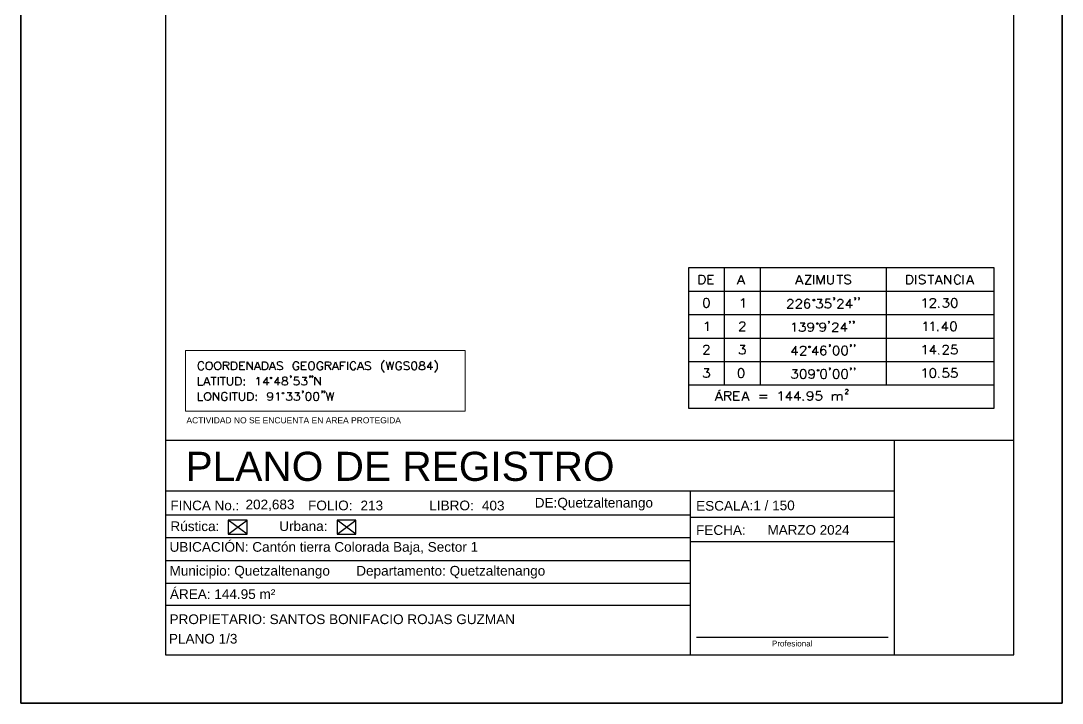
# Model space of a CAD drawing. Header units: millimetres. Extents: x 2251 to 2337, y 1735 to 1867.
# Drawn here: x 2251 to 2337.5, y 1734.8 to 1791.3 of the extents above; entities that cross this region are included whole.
import ezdxf

# ---------------------------------------------------------------- set-up
doc = ezdxf.new("R2010")
doc.units = ezdxf.units.MM
for name, color, linetype in [('PDF_0', 7, 'Continuous'), ('PDF_10 Formato', 7, 'Continuous'), ('PDF_FORMATO', 7, 'Continuous'), ('PDF_label', 7, 'Continuous'), ('PDF_labeltit', 7, 'Continuous'), ('PDF_Text', 7, 'Continuous')]:
    doc.layers.add(name, color=color, linetype=linetype)
doc.styles.add('PDF Arial-BoldMT', font='arial.ttf')
doc.styles.add('PDF ArialMT', font='arial.ttf')

msp = doc.modelspace()

# ---------------------------------------------------------------- linework, layer by layer
at = {"layer": 'PDF_0', "lineweight": 25}
for points in [[(2251.048, 1734.753), (2251.048, 1866.751), (2337.471, 1866.751), (2337.471, 1734.753), (2251.048, 1734.753), (2337.471, 1734.753), (2337.471, 1866.751), (2251.048, 1866.751)], [(2263.051, 1862.75), (2263.051, 1738.754), (2333.47, 1738.754), (2333.47, 1862.75)], [(2268.262, 1748.782), (2269.831, 1748.782), (2269.831, 1749.941), (2268.262, 1749.941)], [(2277.291, 1748.782), (2278.862, 1748.782), (2278.862, 1749.941), (2277.291, 1749.941)]]:
    msp.add_lwpolyline(points, close=True, dxfattribs=at)
at = {"layer": 'PDF_0', "lineweight": 0}
msp.add_lwpolyline([(2264.701, 1758.97), (2287.925, 1758.97), (2287.925, 1763.998), (2264.701, 1763.998)], close=True, dxfattribs=at)
at = {"layer": 'PDF_0', "lineweight": 25}
for points in [[(2269.831, 1748.782), (2268.262, 1749.941)], [(2268.262, 1748.782), (2269.831, 1749.941)], [(2278.862, 1748.782), (2277.291, 1749.941)], [(2277.291, 1748.782), (2278.862, 1749.941)]]:
    msp.add_lwpolyline(points, dxfattribs=at)
at = {"layer": 'PDF_10 Formato', "lineweight": 25}
for points in [[(2267.863, 1762.397), (2267.863, 1763.07), (2268.153, 1763.07), (2268.25, 1763.04), (2268.28, 1763.007), (2268.313, 1762.943), (2268.313, 1762.88), (2268.28, 1762.814), (2268.25, 1762.783), (2268.153, 1762.75), (2267.863, 1762.75)], [(2269.627, 1762.397), (2269.21, 1762.397), (2269.21, 1763.07), (2269.627, 1763.07)], [(2269.821, 1762.397), (2269.821, 1763.07), (2270.268, 1762.397), (2270.268, 1763.07)], [(2270.428, 1762.397), (2270.685, 1763.07), (2270.942, 1762.397)], [(2271.679, 1762.397), (2271.935, 1763.07), (2272.192, 1762.397)], [(2272.769, 1762.974), (2272.706, 1763.04), (2272.609, 1763.07), (2272.479, 1763.07), (2272.385, 1763.04), (2272.319, 1762.974), (2272.319, 1762.91), (2272.352, 1762.847), (2272.385, 1762.814), (2272.449, 1762.783), (2272.64, 1762.72), (2272.706, 1762.687), (2272.736, 1762.654), (2272.769, 1762.59), (2272.769, 1762.493), (2272.706, 1762.43), (2272.609, 1762.397), (2272.479, 1762.397), (2272.385, 1762.43), (2272.319, 1762.493)], [(2274.116, 1762.91), (2274.083, 1762.974), (2274.02, 1763.04), (2273.956, 1763.07), (2273.827, 1763.07), (2273.763, 1763.04), (2273.7, 1762.974), (2273.667, 1762.91), (2273.634, 1762.814), (2273.634, 1762.654), (2273.667, 1762.557), (2273.7, 1762.493), (2273.763, 1762.43), (2273.827, 1762.397), (2273.956, 1762.397), (2274.02, 1762.43), (2274.083, 1762.493), (2274.116, 1762.557), (2274.116, 1762.654), (2273.956, 1762.654)], [(2274.757, 1762.397), (2274.34, 1762.397), (2274.34, 1763.07), (2274.757, 1763.07)], [(2276.104, 1762.91), (2276.071, 1762.974), (2276.008, 1763.04), (2275.944, 1763.07), (2275.815, 1763.07), (2275.751, 1763.04), (2275.687, 1762.974), (2275.654, 1762.91), (2275.621, 1762.814), (2275.621, 1762.654), (2275.654, 1762.557), (2275.687, 1762.493), (2275.751, 1762.43), (2275.815, 1762.397), (2275.944, 1762.397), (2276.008, 1762.43), (2276.071, 1762.493), (2276.104, 1762.557), (2276.104, 1762.654), (2275.944, 1762.654)], [(2276.328, 1762.397), (2276.328, 1763.07), (2276.615, 1763.07), (2276.712, 1763.04), (2276.745, 1763.007), (2276.778, 1762.943), (2276.778, 1762.88), (2276.745, 1762.814), (2276.712, 1762.783), (2276.615, 1762.75), (2276.328, 1762.75)], [(2276.905, 1762.397), (2277.162, 1763.07), (2277.419, 1762.397)], [(2277.579, 1762.397), (2277.579, 1763.07), (2277.996, 1763.07)], [(2278.156, 1763.07), (2278.156, 1762.397)], [(2278.99, 1762.397), (2279.246, 1763.07), (2279.503, 1762.397)], [(2280.08, 1762.974), (2280.014, 1763.04), (2279.92, 1763.07), (2279.79, 1763.07), (2279.694, 1763.04), (2279.63, 1762.974), (2279.63, 1762.91), (2279.663, 1762.847), (2279.694, 1762.814), (2279.76, 1762.783), (2279.95, 1762.72), (2280.014, 1762.687), (2280.047, 1762.654), (2280.08, 1762.59), (2280.08, 1762.493), (2280.014, 1762.43), (2279.92, 1762.397), (2279.79, 1762.397), (2279.694, 1762.43), (2279.63, 1762.493)], [(2281.361, 1763.07), (2281.521, 1762.397), (2281.681, 1763.07), (2281.842, 1762.397), (2282.002, 1763.07)], [(2282.645, 1762.91), (2282.612, 1762.974), (2282.548, 1763.04), (2282.485, 1763.07), (2282.355, 1763.07), (2282.292, 1763.04), (2282.228, 1762.974), (2282.195, 1762.91), (2282.164, 1762.814), (2282.164, 1762.654), (2282.195, 1762.557), (2282.228, 1762.493), (2282.292, 1762.43), (2282.355, 1762.397), (2282.485, 1762.397), (2282.548, 1762.43), (2282.612, 1762.493), (2282.645, 1762.557), (2282.645, 1762.654), (2282.485, 1762.654)], [(2283.285, 1762.974), (2283.222, 1763.04), (2283.125, 1763.07), (2282.996, 1763.07), (2282.902, 1763.04), (2282.836, 1762.974), (2282.836, 1762.91), (2282.869, 1762.847), (2282.902, 1762.814), (2282.965, 1762.783), (2283.158, 1762.72), (2283.222, 1762.687), (2283.252, 1762.654), (2283.285, 1762.59), (2283.285, 1762.493), (2283.222, 1762.43), (2283.125, 1762.397), (2282.996, 1762.397), (2282.902, 1762.43), (2282.836, 1762.493)], [(2285.08, 1762.397), (2285.08, 1763.07), (2284.76, 1762.623), (2285.24, 1762.623)], [(2268.087, 1762.75), (2268.313, 1762.397)], [(2269.21, 1762.75), (2269.467, 1762.75)], [(2270.525, 1762.623), (2270.845, 1762.623)], [(2271.775, 1762.623), (2272.096, 1762.623)], [(2274.34, 1762.75), (2274.597, 1762.75)], [(2276.552, 1762.75), (2276.778, 1762.397)], [(2277.002, 1762.623), (2277.322, 1762.623)], [(2277.579, 1762.75), (2277.835, 1762.75)], [(2279.086, 1762.623), (2279.406, 1762.623)], [(2265.779, 1761.792), (2265.779, 1761.118), (2266.165, 1761.118)], [(2266.229, 1761.118), (2266.485, 1761.792), (2266.742, 1761.118)], [(2266.325, 1761.342), (2266.646, 1761.342)], [(2266.806, 1761.792), (2267.256, 1761.792)], [(2267.029, 1761.792), (2267.029, 1761.118)], [(2267.416, 1761.792), (2267.416, 1761.118)], [(2267.576, 1761.792), (2268.023, 1761.792)], [(2267.8, 1761.792), (2267.8, 1761.118)], [(2268.183, 1761.792), (2268.183, 1761.309), (2268.217, 1761.215), (2268.28, 1761.149), (2268.377, 1761.118), (2268.44, 1761.118), (2268.537, 1761.149), (2268.6, 1761.215), (2268.633, 1761.309), (2268.633, 1761.792)], [(2270.621, 1761.662), (2270.685, 1761.695), (2270.781, 1761.792), (2270.781, 1761.118)], [(2271.486, 1761.118), (2271.486, 1761.792), (2271.165, 1761.342), (2271.646, 1761.342)], [(2272.416, 1761.118), (2272.416, 1761.792), (2272.096, 1761.342), (2272.576, 1761.342)], [(2273.473, 1761.886), (2273.443, 1761.855), (2273.41, 1761.886), (2273.443, 1761.919), (2273.473, 1761.886), (2273.473, 1761.822), (2273.443, 1761.759), (2273.41, 1761.726)], [(2274.083, 1761.792), (2273.763, 1761.792), (2273.73, 1761.502), (2273.763, 1761.535), (2273.86, 1761.566), (2273.956, 1761.566), (2274.05, 1761.535), (2274.116, 1761.469), (2274.147, 1761.375), (2274.147, 1761.309), (2274.116, 1761.215), (2274.05, 1761.149), (2273.956, 1761.118), (2273.86, 1761.118), (2273.763, 1761.149), (2273.73, 1761.182), (2273.7, 1761.245)], [(2274.404, 1761.792), (2274.757, 1761.792), (2274.564, 1761.535), (2274.66, 1761.535), (2274.724, 1761.502), (2274.757, 1761.469), (2274.79, 1761.375), (2274.79, 1761.309), (2274.757, 1761.215), (2274.694, 1761.149), (2274.597, 1761.118), (2274.5, 1761.118), (2274.404, 1761.149), (2274.373, 1761.182), (2274.34, 1761.245)], [(2275.077, 1761.886), (2275.044, 1761.855), (2275.014, 1761.886), (2275.044, 1761.919), (2275.077, 1761.886), (2275.077, 1761.822), (2275.044, 1761.759), (2275.014, 1761.726)], [(2275.271, 1761.886), (2275.238, 1761.855), (2275.207, 1761.886), (2275.238, 1761.919), (2275.271, 1761.886), (2275.271, 1761.822), (2275.238, 1761.759), (2275.207, 1761.726)], [(2275.461, 1761.118), (2275.461, 1761.792), (2275.911, 1761.118), (2275.911, 1761.792)], [(2265.779, 1760.528), (2265.779, 1759.855), (2266.165, 1759.855)], [(2267.029, 1759.855), (2267.029, 1760.528), (2267.479, 1759.855), (2267.479, 1760.528)], [(2268.183, 1760.368), (2268.153, 1760.432), (2268.087, 1760.498), (2268.023, 1760.528), (2267.896, 1760.528), (2267.833, 1760.498), (2267.767, 1760.432), (2267.736, 1760.368), (2267.703, 1760.272), (2267.703, 1760.112), (2267.736, 1760.015), (2267.767, 1759.951), (2267.833, 1759.888), (2267.896, 1759.855), (2268.023, 1759.855), (2268.087, 1759.888), (2268.153, 1759.951), (2268.183, 1760.015), (2268.183, 1760.112), (2268.023, 1760.112)], [(2268.41, 1760.528), (2268.41, 1759.855)], [(2268.57, 1760.528), (2269.017, 1760.528)], [(2268.794, 1760.528), (2268.794, 1759.855)], [(2269.177, 1760.528), (2269.177, 1760.048), (2269.21, 1759.951), (2269.274, 1759.888), (2269.371, 1759.855), (2269.434, 1759.855), (2269.531, 1759.888), (2269.594, 1759.951), (2269.627, 1760.048), (2269.627, 1760.528)], [(2271.935, 1760.305), (2271.902, 1760.208), (2271.839, 1760.145), (2271.742, 1760.112), (2271.712, 1760.112), (2271.615, 1760.145), (2271.552, 1760.208), (2271.519, 1760.305), (2271.519, 1760.338), (2271.552, 1760.432), (2271.615, 1760.498), (2271.712, 1760.528), (2271.742, 1760.528), (2271.839, 1760.498), (2271.902, 1760.432), (2271.935, 1760.305), (2271.935, 1760.145), (2271.902, 1759.984), (2271.839, 1759.888), (2271.742, 1759.855), (2271.679, 1759.855), (2271.582, 1759.888), (2271.552, 1759.951)], [(2272.256, 1760.401), (2272.319, 1760.432), (2272.416, 1760.528), (2272.416, 1759.855)], [(2273.153, 1760.528), (2273.506, 1760.528), (2273.313, 1760.272), (2273.41, 1760.272), (2273.473, 1760.241), (2273.506, 1760.208), (2273.539, 1760.112), (2273.539, 1760.048), (2273.506, 1759.951), (2273.443, 1759.888), (2273.346, 1759.855), (2273.25, 1759.855), (2273.153, 1759.888), (2273.123, 1759.921), (2273.09, 1759.984)], [(2273.796, 1760.528), (2274.147, 1760.528), (2273.956, 1760.272), (2274.05, 1760.272), (2274.116, 1760.241), (2274.147, 1760.208), (2274.18, 1760.112), (2274.18, 1760.048), (2274.147, 1759.951), (2274.083, 1759.888), (2273.987, 1759.855), (2273.89, 1759.855), (2273.796, 1759.888), (2273.763, 1759.921), (2273.73, 1759.984)], [(2274.467, 1760.625), (2274.437, 1760.592), (2274.404, 1760.625), (2274.437, 1760.658), (2274.467, 1760.625), (2274.467, 1760.561), (2274.437, 1760.498), (2274.404, 1760.465)], [(2276.071, 1760.625), (2276.038, 1760.592), (2276.008, 1760.625), (2276.038, 1760.658), (2276.071, 1760.625), (2276.071, 1760.561), (2276.038, 1760.498), (2276.008, 1760.465)], [(2276.264, 1760.625), (2276.231, 1760.592), (2276.201, 1760.625), (2276.231, 1760.658), (2276.264, 1760.625), (2276.264, 1760.561), (2276.231, 1760.498), (2276.201, 1760.465)], [(2276.392, 1760.528), (2276.552, 1759.855), (2276.712, 1760.528), (2276.872, 1759.855), (2277.032, 1760.528)]]:
    msp.add_lwpolyline(points, dxfattribs=at)
for points in [[(2268.537, 1762.397), (2268.537, 1763.07), (2268.761, 1763.07), (2268.857, 1763.04), (2268.921, 1762.974), (2268.954, 1762.91), (2268.987, 1762.814), (2268.987, 1762.654), (2268.954, 1762.557), (2268.921, 1762.493), (2268.857, 1762.43), (2268.761, 1762.397)], [(2271.102, 1762.397), (2271.102, 1763.07), (2271.325, 1763.07), (2271.422, 1763.04), (2271.486, 1762.974), (2271.519, 1762.91), (2271.552, 1762.814), (2271.552, 1762.654), (2271.519, 1762.557), (2271.486, 1762.493), (2271.422, 1762.43), (2271.325, 1762.397)], [(2275.11, 1763.07), (2275.044, 1763.04), (2274.981, 1762.974), (2274.95, 1762.91), (2274.917, 1762.814), (2274.917, 1762.654), (2274.95, 1762.557), (2274.981, 1762.493), (2275.044, 1762.43), (2275.11, 1762.397), (2275.238, 1762.397), (2275.301, 1762.43), (2275.367, 1762.493), (2275.398, 1762.557), (2275.431, 1762.654), (2275.431, 1762.814), (2275.398, 1762.91), (2275.367, 1762.974), (2275.301, 1763.04), (2275.238, 1763.07)], [(2283.669, 1763.07), (2283.573, 1763.04), (2283.509, 1762.943), (2283.479, 1762.783), (2283.479, 1762.687), (2283.509, 1762.526), (2283.573, 1762.43), (2283.669, 1762.397), (2283.735, 1762.397), (2283.829, 1762.43), (2283.896, 1762.526), (2283.926, 1762.687), (2283.926, 1762.783), (2283.896, 1762.943), (2283.829, 1763.04), (2283.735, 1763.07)], [(2284.279, 1763.07), (2284.183, 1763.04), (2284.152, 1762.974), (2284.152, 1762.91), (2284.183, 1762.847), (2284.246, 1762.814), (2284.376, 1762.783), (2284.473, 1762.75), (2284.536, 1762.687), (2284.567, 1762.623), (2284.567, 1762.526), (2284.536, 1762.463), (2284.503, 1762.43), (2284.407, 1762.397), (2284.279, 1762.397), (2284.183, 1762.43), (2284.152, 1762.463), (2284.119, 1762.526), (2284.119, 1762.623), (2284.152, 1762.687), (2284.216, 1762.75), (2284.312, 1762.783), (2284.44, 1762.814), (2284.503, 1762.847), (2284.536, 1762.91), (2284.536, 1762.974), (2284.503, 1763.04), (2284.407, 1763.07)], [(2268.89, 1761.118), (2268.89, 1761.792), (2269.114, 1761.792), (2269.21, 1761.759), (2269.274, 1761.695), (2269.307, 1761.632), (2269.338, 1761.535), (2269.338, 1761.375), (2269.307, 1761.278), (2269.274, 1761.215), (2269.21, 1761.149), (2269.114, 1761.118)], [(2269.594, 1761.566), (2269.564, 1761.535), (2269.594, 1761.502), (2269.627, 1761.535)], [(2272.896, 1761.792), (2272.802, 1761.759), (2272.769, 1761.695), (2272.769, 1761.632), (2272.802, 1761.566), (2272.866, 1761.535), (2272.993, 1761.502), (2273.09, 1761.469), (2273.153, 1761.405), (2273.186, 1761.342), (2273.186, 1761.245), (2273.153, 1761.182), (2273.123, 1761.149), (2273.026, 1761.118), (2272.896, 1761.118), (2272.802, 1761.149), (2272.769, 1761.182), (2272.736, 1761.245), (2272.736, 1761.342), (2272.769, 1761.405), (2272.833, 1761.469), (2272.929, 1761.502), (2273.056, 1761.535), (2273.123, 1761.566), (2273.153, 1761.632), (2273.153, 1761.695), (2273.123, 1761.759), (2273.026, 1761.792)], [(2269.594, 1761.182), (2269.564, 1761.149), (2269.594, 1761.118), (2269.627, 1761.149)], [(2269.884, 1759.855), (2269.884, 1760.528), (2270.108, 1760.528), (2270.204, 1760.498), (2270.268, 1760.432), (2270.301, 1760.368), (2270.331, 1760.272), (2270.331, 1760.112), (2270.301, 1760.015), (2270.268, 1759.951), (2270.204, 1759.888), (2270.108, 1759.855)], [(2274.884, 1760.528), (2274.79, 1760.498), (2274.724, 1760.401), (2274.694, 1760.241), (2274.694, 1760.145), (2274.724, 1759.984), (2274.79, 1759.888), (2274.884, 1759.855), (2274.95, 1759.855), (2275.044, 1759.888), (2275.11, 1759.984), (2275.141, 1760.145), (2275.141, 1760.241), (2275.11, 1760.401), (2275.044, 1760.498), (2274.95, 1760.528)], [(2275.527, 1760.528), (2275.431, 1760.498), (2275.367, 1760.401), (2275.334, 1760.241), (2275.334, 1760.145), (2275.367, 1759.984), (2275.431, 1759.888), (2275.527, 1759.855), (2275.591, 1759.855), (2275.687, 1759.888), (2275.751, 1759.984), (2275.784, 1760.145), (2275.784, 1760.241), (2275.751, 1760.401), (2275.687, 1760.498), (2275.591, 1760.528)], [(2270.588, 1760.305), (2270.558, 1760.272), (2270.588, 1760.241), (2270.621, 1760.272)], [(2270.588, 1759.921), (2270.558, 1759.888), (2270.588, 1759.855), (2270.621, 1759.888)]]:
    msp.add_lwpolyline(points, close=True, dxfattribs=at)
for centre in [(2271.81, 1761.727), (2272.804, 1760.466)]:
    msp.add_circle(centre, 0.0648, dxfattribs=at)
for centre, radius, start, end in [((2281.67, 1762.687), 0.695, 132.375, 227.625), ((2284.94, 1762.687), 0.69, 311.89693, 48.10307)]:
    msp.add_arc(centre, radius, start, end, dxfattribs=at)
for centre, major_axis, ratio, start_param, end_param in [((2266.003, 1762.733), (0, 0.348), 0.753513, 5.246817, 10.463809), ((2266.677, 1762.733), (-0.004, 0.348), 0.753561, 0.236431357274725, 6.51961666445431), ((2267.382, 1762.732), (-0.008, 0.347), 0.756639, 0.212243, 6.495428), ((2278.634, 1762.734), (0, 0.346), 0.756684, 5.246037, 10.458565), ((2266.549, 1760.19), (-0.008, 0.347), 0.756639, 0.212243, 6.495428)]:
    msp.add_ellipse(centre, major_axis=major_axis, ratio=ratio, start_param=start_param, end_param=end_param, dxfattribs=at)
at = {"layer": 'PDF_FORMATO', "lineweight": 25}
for points in [[(2263.046, 1756.578), (2333.47, 1756.578)], [(2323.541, 1756.578), (2323.541, 1738.774)], [(2263.049, 1752.376), (2323.541, 1752.376)], [(2306.611, 1752.376), (2306.611, 1738.774)], [(2263.046, 1750.381), (2306.573, 1750.381)], [(2306.611, 1750.175), (2323.541, 1750.175)], [(2263.046, 1748.5), (2306.573, 1748.5)], [(2306.611, 1748.174), (2323.541, 1748.174)], [(2263.087, 1746.578), (2306.611, 1746.578)], [(2263.087, 1744.697), (2306.611, 1744.697)], [(2263.051, 1742.879), (2306.575, 1742.879)], [(2307.112, 1740.233), (2323.04, 1740.233)]]:
    msp.add_lwpolyline(points, dxfattribs=at)
at = {"layer": 'PDF_label', "lineweight": 25}
for points in [[(2331.82, 1761.159), (2331.82, 1770.862), (2306.448, 1770.862), (2306.448, 1761.159)], [(2307.335, 1769.517), (2307.335, 1770.264), (2307.584, 1770.264), (2307.691, 1770.229), (2307.762, 1770.158), (2307.798, 1770.086), (2307.834, 1769.98), (2307.834, 1769.802), (2307.798, 1769.695), (2307.762, 1769.624), (2307.691, 1769.553), (2307.584, 1769.517)], [(2324.57, 1769.517), (2324.57, 1770.264), (2324.819, 1770.264), (2324.926, 1770.229), (2324.997, 1770.158), (2325.033, 1770.086), (2325.068, 1769.98), (2325.068, 1769.802), (2325.033, 1769.695), (2324.997, 1769.624), (2324.926, 1769.553), (2324.819, 1769.517)], [(2307.905, 1768.325), (2307.798, 1768.289), (2307.727, 1768.182), (2307.691, 1768.004), (2307.691, 1767.898), (2307.727, 1767.72), (2307.798, 1767.613), (2307.905, 1767.577), (2307.976, 1767.577), (2308.083, 1767.613), (2308.154, 1767.72), (2308.189, 1767.898), (2308.189, 1768.004), (2308.154, 1768.182), (2308.083, 1768.289), (2307.976, 1768.325)], [(2328.48, 1768.325), (2328.373, 1768.289), (2328.302, 1768.182), (2328.266, 1768.004), (2328.266, 1767.898), (2328.302, 1767.72), (2328.373, 1767.613), (2328.48, 1767.577), (2328.551, 1767.577), (2328.658, 1767.613), (2328.729, 1767.72), (2328.764, 1767.898), (2328.764, 1768.004), (2328.729, 1768.182), (2328.658, 1768.289), (2328.551, 1768.325)], [(2328.408, 1766.383), (2328.302, 1766.347), (2328.231, 1766.24), (2328.195, 1766.062), (2328.195, 1765.958), (2328.231, 1765.78), (2328.302, 1765.673), (2328.408, 1765.638), (2328.48, 1765.638), (2328.586, 1765.673), (2328.658, 1765.78), (2328.693, 1765.958), (2328.693, 1766.062), (2328.658, 1766.24), (2328.586, 1766.347), (2328.48, 1766.383)], [(2318.673, 1764.372), (2318.566, 1764.336), (2318.495, 1764.23), (2318.459, 1764.052), (2318.459, 1763.945), (2318.495, 1763.767), (2318.566, 1763.663), (2318.673, 1763.627), (2318.744, 1763.627), (2318.851, 1763.663), (2318.919, 1763.767), (2318.955, 1763.945), (2318.955, 1764.052), (2318.919, 1764.23), (2318.851, 1764.336), (2318.744, 1764.372)], [(2319.382, 1764.372), (2319.275, 1764.336), (2319.204, 1764.23), (2319.168, 1764.052), (2319.168, 1763.945), (2319.204, 1763.767), (2319.275, 1763.663), (2319.382, 1763.627), (2319.453, 1763.627), (2319.56, 1763.663), (2319.631, 1763.767), (2319.667, 1763.945), (2319.667, 1764.052), (2319.631, 1764.23), (2319.56, 1764.336), (2319.453, 1764.372)], [(2310.782, 1762.504), (2310.676, 1762.468), (2310.604, 1762.361), (2310.569, 1762.183), (2310.569, 1762.077), (2310.604, 1761.899), (2310.676, 1761.792), (2310.782, 1761.756), (2310.853, 1761.756), (2310.96, 1761.792), (2311.031, 1761.899), (2311.067, 1762.077), (2311.067, 1762.183), (2311.031, 1762.361), (2310.96, 1762.468), (2310.853, 1762.504)], [(2315.935, 1762.432), (2315.828, 1762.397), (2315.757, 1762.29), (2315.721, 1762.112), (2315.721, 1762.005), (2315.757, 1761.827), (2315.828, 1761.721), (2315.935, 1761.685), (2316.006, 1761.685), (2316.113, 1761.721), (2316.184, 1761.827), (2316.22, 1762.005), (2316.22, 1762.112), (2316.184, 1762.29), (2316.113, 1762.397), (2316.006, 1762.432)], [(2317.641, 1762.432), (2317.534, 1762.397), (2317.463, 1762.29), (2317.427, 1762.112), (2317.427, 1762.005), (2317.463, 1761.827), (2317.534, 1761.721), (2317.641, 1761.685), (2317.712, 1761.685), (2317.819, 1761.721), (2317.89, 1761.827), (2317.925, 1762.005), (2317.925, 1762.112), (2317.89, 1762.29), (2317.819, 1762.397), (2317.712, 1762.432)], [(2318.673, 1762.432), (2318.566, 1762.397), (2318.495, 1762.29), (2318.459, 1762.112), (2318.459, 1762.005), (2318.495, 1761.827), (2318.566, 1761.721), (2318.673, 1761.685), (2318.744, 1761.685), (2318.851, 1761.721), (2318.919, 1761.827), (2318.955, 1762.005), (2318.955, 1762.112), (2318.919, 1762.29), (2318.851, 1762.397), (2318.744, 1762.432)], [(2319.382, 1762.432), (2319.275, 1762.397), (2319.204, 1762.29), (2319.168, 1762.112), (2319.168, 1762.005), (2319.204, 1761.827), (2319.275, 1761.721), (2319.382, 1761.685), (2319.453, 1761.685), (2319.56, 1761.721), (2319.631, 1761.827), (2319.667, 1762.005), (2319.667, 1762.112), (2319.631, 1762.29), (2319.56, 1762.397), (2319.453, 1762.432)], [(2326.703, 1762.504), (2326.596, 1762.468), (2326.525, 1762.361), (2326.489, 1762.183), (2326.489, 1762.077), (2326.525, 1761.899), (2326.596, 1761.792), (2326.703, 1761.756), (2326.774, 1761.756), (2326.881, 1761.792), (2326.952, 1761.899), (2326.988, 1762.077), (2326.988, 1762.183), (2326.952, 1762.361), (2326.881, 1762.468), (2326.774, 1762.504)]]:
    msp.add_lwpolyline(points, close=True, dxfattribs=at)
for points in [[(2306.448, 1770.862), (2306.448, 1759.219), (2331.82, 1759.219), (2331.82, 1770.862)], [(2309.432, 1770.862), (2309.432, 1761.159)], [(2312.417, 1770.862), (2312.417, 1761.159)], [(2322.864, 1770.862), (2322.864, 1761.159)], [(2308.545, 1769.517), (2308.083, 1769.517), (2308.083, 1770.264), (2308.545, 1770.264)], [(2310.536, 1769.517), (2310.818, 1770.264), (2311.103, 1769.517)], [(2315.368, 1769.517), (2315.65, 1770.264), (2315.935, 1769.517)], [(2316.148, 1770.264), (2316.647, 1770.264), (2316.148, 1769.517), (2316.647, 1769.517)], [(2316.86, 1769.517), (2316.86, 1770.264)], [(2317.145, 1769.517), (2317.145, 1770.264), (2317.427, 1769.517), (2317.712, 1770.264), (2317.712, 1769.517)], [(2317.996, 1770.264), (2317.996, 1769.73), (2318.032, 1769.624), (2318.103, 1769.553), (2318.21, 1769.517), (2318.281, 1769.517), (2318.388, 1769.553), (2318.459, 1769.624), (2318.495, 1769.73), (2318.495, 1770.264)], [(2318.779, 1770.264), (2319.275, 1770.264)], [(2319.026, 1770.264), (2319.026, 1769.517)], [(2319.916, 1770.158), (2319.844, 1770.229), (2319.738, 1770.264), (2319.595, 1770.264), (2319.489, 1770.229), (2319.417, 1770.158), (2319.417, 1770.086), (2319.453, 1770.015), (2319.489, 1769.98), (2319.56, 1769.944), (2319.773, 1769.873), (2319.844, 1769.837), (2319.88, 1769.802), (2319.916, 1769.73), (2319.916, 1769.624), (2319.844, 1769.553), (2319.738, 1769.517), (2319.595, 1769.517), (2319.489, 1769.553), (2319.417, 1769.624)], [(2325.317, 1769.517), (2325.317, 1770.264)], [(2326.098, 1770.158), (2326.027, 1770.229), (2325.92, 1770.264), (2325.778, 1770.264), (2325.671, 1770.229), (2325.6, 1770.158), (2325.6, 1770.086), (2325.635, 1770.015), (2325.671, 1769.98), (2325.742, 1769.944), (2325.955, 1769.873), (2326.027, 1769.837), (2326.062, 1769.802), (2326.098, 1769.73), (2326.098, 1769.624), (2326.027, 1769.553), (2325.92, 1769.517), (2325.778, 1769.517), (2325.671, 1769.553), (2325.6, 1769.624)], [(2326.311, 1770.264), (2326.81, 1770.264)], [(2326.56, 1770.264), (2326.56, 1769.517)], [(2326.952, 1769.517), (2327.234, 1770.264), (2327.519, 1769.517)], [(2327.732, 1769.517), (2327.732, 1770.264), (2328.231, 1769.517), (2328.231, 1770.264)], [(2329.26, 1769.517), (2329.26, 1770.264)], [(2329.545, 1769.517), (2329.829, 1770.264), (2330.114, 1769.517)], [(2308.083, 1769.908), (2308.367, 1769.908)], [(2310.64, 1769.766), (2310.996, 1769.766)], [(2315.475, 1769.766), (2315.828, 1769.766)], [(2327.059, 1769.766), (2327.412, 1769.766)], [(2329.652, 1769.766), (2330.007, 1769.766)], [(2306.448, 1768.92), (2331.82, 1768.92)], [(2310.836, 1768.182), (2310.907, 1768.218), (2311.014, 1768.325), (2311.014, 1767.577)], [(2314.692, 1768.076), (2314.692, 1768.111), (2314.727, 1768.182), (2314.763, 1768.218), (2314.834, 1768.254), (2314.977, 1768.254), (2315.048, 1768.218), (2315.083, 1768.182), (2315.119, 1768.111), (2315.119, 1768.04), (2315.083, 1767.969), (2315.012, 1767.862), (2314.656, 1767.506), (2315.155, 1767.506)], [(2315.404, 1768.076), (2315.404, 1768.111), (2315.439, 1768.182), (2315.475, 1768.218), (2315.543, 1768.254), (2315.686, 1768.254), (2315.757, 1768.218), (2315.793, 1768.182), (2315.828, 1768.111), (2315.828, 1768.04), (2315.793, 1767.969), (2315.721, 1767.862), (2315.368, 1767.506), (2315.864, 1767.506)], [(2316.504, 1768.147), (2316.469, 1768.218), (2316.362, 1768.254), (2316.291, 1768.254), (2316.184, 1768.218), (2316.113, 1768.111), (2316.077, 1767.933), (2316.077, 1767.755), (2316.113, 1767.613), (2316.184, 1767.542), (2316.291, 1767.506), (2316.326, 1767.506), (2316.433, 1767.542), (2316.504, 1767.613), (2316.54, 1767.72), (2316.54, 1767.755), (2316.504, 1767.862), (2316.433, 1767.933), (2316.326, 1767.969), (2316.291, 1767.969), (2316.184, 1767.933), (2316.113, 1767.862), (2316.077, 1767.755)], [(2317.145, 1768.254), (2317.534, 1768.254), (2317.32, 1767.969), (2317.427, 1767.969), (2317.498, 1767.933), (2317.534, 1767.898), (2317.569, 1767.791), (2317.569, 1767.72), (2317.534, 1767.613), (2317.463, 1767.542), (2317.356, 1767.506), (2317.249, 1767.506), (2317.145, 1767.542), (2317.109, 1767.577), (2317.074, 1767.649)], [(2318.21, 1768.254), (2317.854, 1768.254), (2317.819, 1767.933), (2317.854, 1767.969), (2317.961, 1768.004), (2318.068, 1768.004), (2318.174, 1767.969), (2318.246, 1767.898), (2318.281, 1767.791), (2318.281, 1767.72), (2318.246, 1767.613), (2318.174, 1767.542), (2318.068, 1767.506), (2317.961, 1767.506), (2317.854, 1767.542), (2317.819, 1767.577), (2317.783, 1767.649)], [(2318.566, 1768.36), (2318.53, 1768.325), (2318.495, 1768.36), (2318.53, 1768.396), (2318.566, 1768.36), (2318.566, 1768.289), (2318.53, 1768.218), (2318.495, 1768.182)], [(2318.851, 1768.076), (2318.851, 1768.111), (2318.884, 1768.182), (2318.919, 1768.218), (2318.99, 1768.254), (2319.133, 1768.254), (2319.204, 1768.218), (2319.24, 1768.182), (2319.275, 1768.111), (2319.275, 1768.04), (2319.24, 1767.969), (2319.168, 1767.862), (2318.815, 1767.506), (2319.311, 1767.506)], [(2319.88, 1767.506), (2319.88, 1768.254), (2319.524, 1767.755), (2320.058, 1767.755)], [(2320.307, 1768.36), (2320.272, 1768.325), (2320.236, 1768.36), (2320.272, 1768.396), (2320.307, 1768.36), (2320.307, 1768.289), (2320.272, 1768.218), (2320.236, 1768.182)], [(2320.625, 1768.36), (2320.589, 1768.325), (2320.554, 1768.36), (2320.589, 1768.396), (2320.625, 1768.36), (2320.625, 1768.289), (2320.589, 1768.218), (2320.554, 1768.182)], [(2325.92, 1768.182), (2325.991, 1768.218), (2326.098, 1768.325), (2326.098, 1767.577)], [(2326.525, 1768.147), (2326.525, 1768.182), (2326.56, 1768.254), (2326.596, 1768.289), (2326.667, 1768.325), (2326.81, 1768.325), (2326.881, 1768.289), (2326.916, 1768.254), (2326.952, 1768.182), (2326.952, 1768.111), (2326.916, 1768.04), (2326.845, 1767.933), (2326.489, 1767.577), (2326.988, 1767.577)], [(2327.626, 1768.325), (2328.017, 1768.325), (2327.803, 1768.04), (2327.91, 1768.04), (2327.981, 1768.004), (2328.017, 1767.969), (2328.053, 1767.862), (2328.053, 1767.791), (2328.017, 1767.684), (2327.946, 1767.613), (2327.839, 1767.577), (2327.732, 1767.577), (2327.626, 1767.613), (2327.59, 1767.649), (2327.554, 1767.72)], [(2327.234, 1767.649), (2327.198, 1767.613), (2327.234, 1767.577), (2327.27, 1767.613)], [(2306.448, 1766.98), (2331.82, 1766.98)], [(2307.851, 1766.24), (2307.923, 1766.276), (2308.029, 1766.383), (2308.029, 1765.638)], [(2310.711, 1766.205), (2310.711, 1766.24), (2310.747, 1766.311), (2310.782, 1766.347), (2310.853, 1766.383), (2310.996, 1766.383), (2311.067, 1766.347), (2311.103, 1766.311), (2311.138, 1766.24), (2311.138, 1766.169), (2311.103, 1766.098), (2311.031, 1765.994), (2310.676, 1765.638), (2311.174, 1765.638)], [(2315.083, 1766.169), (2315.155, 1766.205), (2315.261, 1766.311), (2315.261, 1765.567)], [(2315.721, 1766.311), (2316.113, 1766.311), (2315.899, 1766.029), (2316.006, 1766.029), (2316.077, 1765.994), (2316.113, 1765.958), (2316.148, 1765.851), (2316.148, 1765.78), (2316.113, 1765.673), (2316.042, 1765.602), (2315.935, 1765.567), (2315.828, 1765.567), (2315.721, 1765.602), (2315.686, 1765.638), (2315.65, 1765.709)], [(2316.825, 1766.062), (2316.789, 1765.958), (2316.718, 1765.887), (2316.611, 1765.851), (2316.575, 1765.851), (2316.469, 1765.887), (2316.398, 1765.958), (2316.362, 1766.062), (2316.362, 1766.098), (2316.398, 1766.205), (2316.469, 1766.276), (2316.575, 1766.311), (2316.611, 1766.311), (2316.718, 1766.276), (2316.789, 1766.205), (2316.825, 1766.062), (2316.825, 1765.887), (2316.789, 1765.709), (2316.718, 1765.602), (2316.611, 1765.567), (2316.54, 1765.567), (2316.433, 1765.602), (2316.398, 1765.673)], [(2317.819, 1766.062), (2317.783, 1765.958), (2317.712, 1765.887), (2317.605, 1765.851), (2317.569, 1765.851), (2317.463, 1765.887), (2317.391, 1765.958), (2317.356, 1766.062), (2317.356, 1766.098), (2317.391, 1766.205), (2317.463, 1766.276), (2317.569, 1766.311), (2317.605, 1766.311), (2317.712, 1766.276), (2317.783, 1766.205), (2317.819, 1766.062), (2317.819, 1765.887), (2317.783, 1765.709), (2317.712, 1765.602), (2317.605, 1765.567), (2317.534, 1765.567), (2317.427, 1765.602), (2317.391, 1765.673)], [(2318.139, 1766.418), (2318.103, 1766.383), (2318.068, 1766.418), (2318.103, 1766.454), (2318.139, 1766.418), (2318.139, 1766.347), (2318.103, 1766.276), (2318.068, 1766.24)], [(2318.424, 1766.134), (2318.424, 1766.169), (2318.459, 1766.24), (2318.495, 1766.276), (2318.566, 1766.311), (2318.708, 1766.311), (2318.779, 1766.276), (2318.815, 1766.24), (2318.851, 1766.169), (2318.851, 1766.098), (2318.815, 1766.029), (2318.744, 1765.923), (2318.388, 1765.567), (2318.884, 1765.567)], [(2319.453, 1765.567), (2319.453, 1766.311), (2319.097, 1765.816), (2319.631, 1765.816)], [(2319.88, 1766.418), (2319.844, 1766.383), (2319.809, 1766.418), (2319.844, 1766.454), (2319.88, 1766.418), (2319.88, 1766.347), (2319.844, 1766.276), (2319.809, 1766.24)], [(2320.2, 1766.418), (2320.165, 1766.383), (2320.129, 1766.418), (2320.165, 1766.454), (2320.2, 1766.418), (2320.2, 1766.347), (2320.165, 1766.276), (2320.129, 1766.24)], [(2325.991, 1766.24), (2326.062, 1766.276), (2326.169, 1766.383), (2326.169, 1765.638)], [(2326.56, 1766.24), (2326.632, 1766.276), (2326.738, 1766.383), (2326.738, 1765.638)], [(2327.163, 1765.709), (2327.13, 1765.673), (2327.163, 1765.638), (2327.198, 1765.673)], [(2327.839, 1765.638), (2327.839, 1766.383), (2327.483, 1765.887), (2328.017, 1765.887)], [(2306.448, 1765.04), (2331.82, 1765.04)], [(2307.727, 1764.265), (2307.727, 1764.301), (2307.762, 1764.372), (2307.798, 1764.408), (2307.869, 1764.443), (2308.011, 1764.443), (2308.083, 1764.408), (2308.118, 1764.372), (2308.154, 1764.301), (2308.154, 1764.23), (2308.118, 1764.158), (2308.047, 1764.052), (2307.691, 1763.698), (2308.189, 1763.698)], [(2310.747, 1764.443), (2311.138, 1764.443), (2310.925, 1764.158), (2311.031, 1764.158), (2311.103, 1764.123), (2311.138, 1764.087), (2311.174, 1763.98), (2311.174, 1763.909), (2311.138, 1763.803), (2311.067, 1763.731), (2310.96, 1763.698), (2310.853, 1763.698), (2310.747, 1763.731), (2310.711, 1763.767), (2310.676, 1763.838)], [(2315.368, 1763.627), (2315.368, 1764.372), (2315.012, 1763.874), (2315.543, 1763.874)], [(2315.757, 1764.194), (2315.757, 1764.23), (2315.793, 1764.301), (2315.828, 1764.336), (2315.899, 1764.372), (2316.042, 1764.372), (2316.113, 1764.336), (2316.148, 1764.301), (2316.184, 1764.23), (2316.184, 1764.158), (2316.148, 1764.087), (2316.077, 1763.98), (2315.721, 1763.627), (2316.22, 1763.627)], [(2317.074, 1763.627), (2317.074, 1764.372), (2316.718, 1763.874), (2317.249, 1763.874)], [(2317.854, 1764.265), (2317.819, 1764.336), (2317.712, 1764.372), (2317.641, 1764.372), (2317.534, 1764.336), (2317.463, 1764.23), (2317.427, 1764.052), (2317.427, 1763.874), (2317.463, 1763.731), (2317.534, 1763.663), (2317.641, 1763.627), (2317.676, 1763.627), (2317.783, 1763.663), (2317.854, 1763.731), (2317.89, 1763.838), (2317.89, 1763.874), (2317.854, 1763.98), (2317.783, 1764.052), (2317.676, 1764.087), (2317.641, 1764.087), (2317.534, 1764.052), (2317.463, 1763.98), (2317.427, 1763.874)], [(2318.21, 1764.479), (2318.174, 1764.443), (2318.139, 1764.479), (2318.174, 1764.514), (2318.21, 1764.479), (2318.21, 1764.408), (2318.174, 1764.336), (2318.139, 1764.301)], [(2319.951, 1764.479), (2319.916, 1764.443), (2319.88, 1764.479), (2319.916, 1764.514), (2319.951, 1764.479), (2319.951, 1764.408), (2319.916, 1764.336), (2319.88, 1764.301)], [(2320.272, 1764.479), (2320.236, 1764.443), (2320.2, 1764.479), (2320.236, 1764.514), (2320.272, 1764.479), (2320.272, 1764.408), (2320.236, 1764.336), (2320.2, 1764.301)], [(2325.92, 1764.301), (2325.991, 1764.336), (2326.098, 1764.443), (2326.098, 1763.698)], [(2326.845, 1763.698), (2326.845, 1764.443), (2326.489, 1763.945), (2327.023, 1763.945)], [(2327.59, 1764.265), (2327.59, 1764.301), (2327.626, 1764.372), (2327.661, 1764.408), (2327.732, 1764.443), (2327.875, 1764.443), (2327.946, 1764.408), (2327.981, 1764.372), (2328.017, 1764.301), (2328.017, 1764.23), (2327.981, 1764.158), (2327.91, 1764.052), (2327.554, 1763.698), (2328.053, 1763.698)], [(2328.693, 1764.443), (2328.337, 1764.443), (2328.302, 1764.123), (2328.337, 1764.158), (2328.444, 1764.194), (2328.551, 1764.194), (2328.658, 1764.158), (2328.729, 1764.087), (2328.764, 1763.98), (2328.764, 1763.909), (2328.729, 1763.803), (2328.658, 1763.731), (2328.551, 1763.698), (2328.444, 1763.698), (2328.337, 1763.731), (2328.302, 1763.767), (2328.266, 1763.838)], [(2306.448, 1763.101), (2331.82, 1763.101)], [(2327.234, 1763.767), (2327.198, 1763.731), (2327.234, 1763.698), (2327.27, 1763.731)], [(2307.762, 1762.504), (2308.154, 1762.504), (2307.94, 1762.219), (2308.047, 1762.219), (2308.118, 1762.183), (2308.154, 1762.148), (2308.189, 1762.041), (2308.189, 1761.97), (2308.154, 1761.863), (2308.083, 1761.792), (2307.976, 1761.756), (2307.869, 1761.756), (2307.762, 1761.792), (2307.727, 1761.827), (2307.691, 1761.899)], [(2315.083, 1762.432), (2315.475, 1762.432), (2315.261, 1762.148), (2315.368, 1762.148), (2315.439, 1762.112), (2315.475, 1762.077), (2315.51, 1761.97), (2315.51, 1761.899), (2315.475, 1761.792), (2315.404, 1761.721), (2315.297, 1761.685), (2315.19, 1761.685), (2315.083, 1761.721), (2315.048, 1761.756), (2315.012, 1761.827)], [(2316.896, 1762.183), (2316.86, 1762.077), (2316.789, 1762.005), (2316.682, 1761.97), (2316.647, 1761.97), (2316.54, 1762.005), (2316.469, 1762.077), (2316.433, 1762.183), (2316.433, 1762.219), (2316.469, 1762.326), (2316.54, 1762.397), (2316.647, 1762.432), (2316.682, 1762.432), (2316.789, 1762.397), (2316.86, 1762.326), (2316.896, 1762.183), (2316.896, 1762.005), (2316.86, 1761.827), (2316.789, 1761.721), (2316.682, 1761.685), (2316.611, 1761.685), (2316.504, 1761.721), (2316.469, 1761.792)], [(2318.21, 1762.539), (2318.174, 1762.504), (2318.139, 1762.539), (2318.174, 1762.575), (2318.21, 1762.539), (2318.21, 1762.468), (2318.174, 1762.397), (2318.139, 1762.361)], [(2319.951, 1762.539), (2319.916, 1762.504), (2319.88, 1762.539), (2319.916, 1762.575), (2319.951, 1762.539), (2319.951, 1762.468), (2319.916, 1762.397), (2319.88, 1762.361)], [(2320.272, 1762.539), (2320.236, 1762.504), (2320.2, 1762.539), (2320.236, 1762.575), (2320.272, 1762.539), (2320.272, 1762.468), (2320.236, 1762.397), (2320.2, 1762.361)], [(2325.92, 1762.361), (2325.991, 1762.397), (2326.098, 1762.504), (2326.098, 1761.756)], [(2327.981, 1762.504), (2327.626, 1762.504), (2327.59, 1762.183), (2327.626, 1762.219), (2327.732, 1762.254), (2327.839, 1762.254), (2327.946, 1762.219), (2328.017, 1762.148), (2328.053, 1762.041), (2328.053, 1761.97), (2328.017, 1761.863), (2327.946, 1761.792), (2327.839, 1761.756), (2327.732, 1761.756), (2327.626, 1761.792), (2327.59, 1761.827), (2327.554, 1761.899)], [(2328.693, 1762.504), (2328.337, 1762.504), (2328.302, 1762.183), (2328.337, 1762.219), (2328.444, 1762.254), (2328.551, 1762.254), (2328.658, 1762.219), (2328.729, 1762.148), (2328.764, 1762.041), (2328.764, 1761.97), (2328.729, 1761.863), (2328.658, 1761.792), (2328.551, 1761.756), (2328.444, 1761.756), (2328.337, 1761.792), (2328.302, 1761.827), (2328.266, 1761.899)], [(2327.234, 1761.827), (2327.198, 1761.792), (2327.234, 1761.756), (2327.27, 1761.792)]]:
    msp.add_lwpolyline(points, dxfattribs=at)
for centre in [(2316.861, 1768.184), (2317.146, 1766.242), (2316.506, 1764.302), (2317.215, 1762.363)]:
    msp.add_circle(centre, 0.0699, dxfattribs=at)
msp.add_ellipse((2328.797, 1769.89), major_axis=(0.001, 0.385), ratio=0.752637, start_param=5.248378, end_param=10.464868, dxfattribs=at)
at = {"layer": 'PDF_labeltit', "lineweight": 25}
for points in [[(2308.703, 1759.862), (2308.985, 1760.61), (2309.27, 1759.862)], [(2308.985, 1760.681), (2309.127, 1760.752)], [(2309.483, 1759.862), (2309.483, 1760.61), (2309.804, 1760.61), (2309.91, 1760.574), (2309.946, 1760.539), (2309.982, 1760.467), (2309.982, 1760.396), (2309.946, 1760.325), (2309.91, 1760.29), (2309.804, 1760.254), (2309.483, 1760.254)], [(2310.691, 1759.862), (2310.231, 1759.862), (2310.231, 1760.61), (2310.691, 1760.61)], [(2310.904, 1759.862), (2311.189, 1760.61), (2311.474, 1759.862)], [(2313.96, 1760.467), (2314.031, 1760.503), (2314.138, 1760.61), (2314.138, 1759.862)], [(2314.885, 1759.862), (2314.885, 1760.61), (2314.529, 1760.112), (2315.063, 1760.112)], [(2315.594, 1759.862), (2315.594, 1760.61), (2315.241, 1760.112), (2315.772, 1760.112)], [(2316.769, 1760.361), (2316.733, 1760.254), (2316.662, 1760.183), (2316.555, 1760.147), (2316.52, 1760.147), (2316.413, 1760.183), (2316.342, 1760.254), (2316.306, 1760.361), (2316.306, 1760.396), (2316.342, 1760.503), (2316.413, 1760.574), (2316.52, 1760.61), (2316.555, 1760.61), (2316.662, 1760.574), (2316.733, 1760.503), (2316.769, 1760.361), (2316.769, 1760.183), (2316.733, 1760.005), (2316.662, 1759.898), (2316.555, 1759.862), (2316.484, 1759.862), (2316.377, 1759.898), (2316.342, 1759.969)], [(2317.442, 1760.61), (2317.089, 1760.61), (2317.053, 1760.29), (2317.089, 1760.325), (2317.193, 1760.361), (2317.3, 1760.361), (2317.407, 1760.325), (2317.478, 1760.254), (2317.513, 1760.147), (2317.513, 1760.076), (2317.478, 1759.969), (2317.407, 1759.898), (2317.3, 1759.862), (2317.193, 1759.862), (2317.089, 1759.898), (2317.053, 1759.934), (2317.018, 1760.005)], [(2319.486, 1760.706), (2319.486, 1760.724), (2319.504, 1760.76), (2319.522, 1760.778), (2319.557, 1760.795), (2319.628, 1760.795), (2319.664, 1760.778), (2319.682, 1760.76), (2319.7, 1760.724), (2319.7, 1760.689), (2319.682, 1760.653), (2319.646, 1760.6), (2319.468, 1760.422), (2319.717, 1760.422)], [(2308.81, 1760.112), (2309.163, 1760.112)], [(2309.732, 1760.254), (2309.982, 1759.862)], [(2310.231, 1760.254), (2310.515, 1760.254)], [(2311.011, 1760.112), (2311.367, 1760.112)], [(2312.361, 1760.29), (2313.001, 1760.29)], [(2312.361, 1760.076), (2313.001, 1760.076)], [(2315.986, 1759.934), (2315.95, 1759.898), (2315.986, 1759.862), (2316.021, 1759.898)], [(2318.403, 1759.862), (2318.403, 1760.361)], [(2318.403, 1760.218), (2318.51, 1760.325), (2318.581, 1760.361), (2318.688, 1760.361), (2318.759, 1760.325), (2318.795, 1760.218), (2318.795, 1759.862)], [(2318.795, 1760.218), (2318.899, 1760.325), (2318.97, 1760.361), (2319.077, 1760.361), (2319.148, 1760.325), (2319.184, 1760.218), (2319.184, 1759.862)]]:
    msp.add_lwpolyline(points, dxfattribs=at)

# ---------------------------------------------------------------- texts
at = {"layer": 'PDF_Text', "attachment_point": 4}
for s, insert, char_height, style in [('ACTIVIDAD NO SE ENCUENTA EN AREA PROTEGIDA', (2264.793, 1758.211), 0.50292, 'PDF ArialMT'), ('PLANO DE REGISTRO', (2264.72, 1754.38), 2.41404, 'PDF ArialMT'), ('DE:Quetzaltenango', (2293.7, 1751.259), 0.80468, 'PDF Arial-BoldMT'), ('FINCA No.:', (2263.464, 1751.147), 0.8, 'PDF Arial-BoldMT'), ('202,683', (2269.695, 1751.158), 0.8047, 'PDF Arial-BoldMT'), ('FOLIO:', (2274.887, 1751.147), 0.8047, 'PDF Arial-BoldMT'), ('213', (2279.238, 1751.145), 0.8047, 'PDF Arial-BoldMT'), ('LIBRO:', (2284.951, 1751.147), 0.8047, 'PDF Arial-BoldMT'), ('403', (2289.314, 1751.137), 0.8047, 'PDF Arial-BoldMT'), ('Rústica:', (2263.464, 1749.422), 0.8047, 'PDF Arial-BoldMT'), ('Urbana:', (2272.496, 1749.43), 0.8047, 'PDF Arial-BoldMT'), ('FECHA:', (2307.087, 1749.104), 0.8047, 'PDF Arial-BoldMT'), ('MARZO 2024', (2313.021, 1749.117), 0.7966, 'PDF ArialMT'), ('UBICACIÓN: Cantón tierra Colorada Baja, Sector 1', (2263.388, 1747.592), 0.80468, 'PDF Arial-BoldMT'), ('Municipio: Quetzaltenango       Departamento: Quetzaltenango', (2263.391, 1745.613), 0.80468, 'PDF Arial-BoldMT'), ('ÁREA: 144.95 m²', (2263.421, 1743.791), 0.80468, 'PDF Arial-BoldMT'), ('PROPIETARIO: SANTOS BONIFACIO ROJAS GUZMAN', (2263.391, 1741.707), 0.80468, 'PDF Arial-BoldMT'), ('PLANO 1/3', (2263.337, 1740.091), 0.8047, 'PDF Arial-BoldMT'), ('Profesional', (2313.379, 1739.694), 0.48281, 'PDF ArialMT')]:
    msp.add_mtext(s, dxfattribs=dict(at, insert=insert, char_height=char_height, style=style))
at = {"layer": 'PDF_Text', "insert": (2307.09, 1751.104), "char_height": 0.80468, "attachment_point": 4, "rotation": 0.35727, "style": 'PDF Arial-BoldMT'}
msp.add_mtext('ESCALA:1 / 150', dxfattribs=at)

doc.saveas('drawing.dxf')
